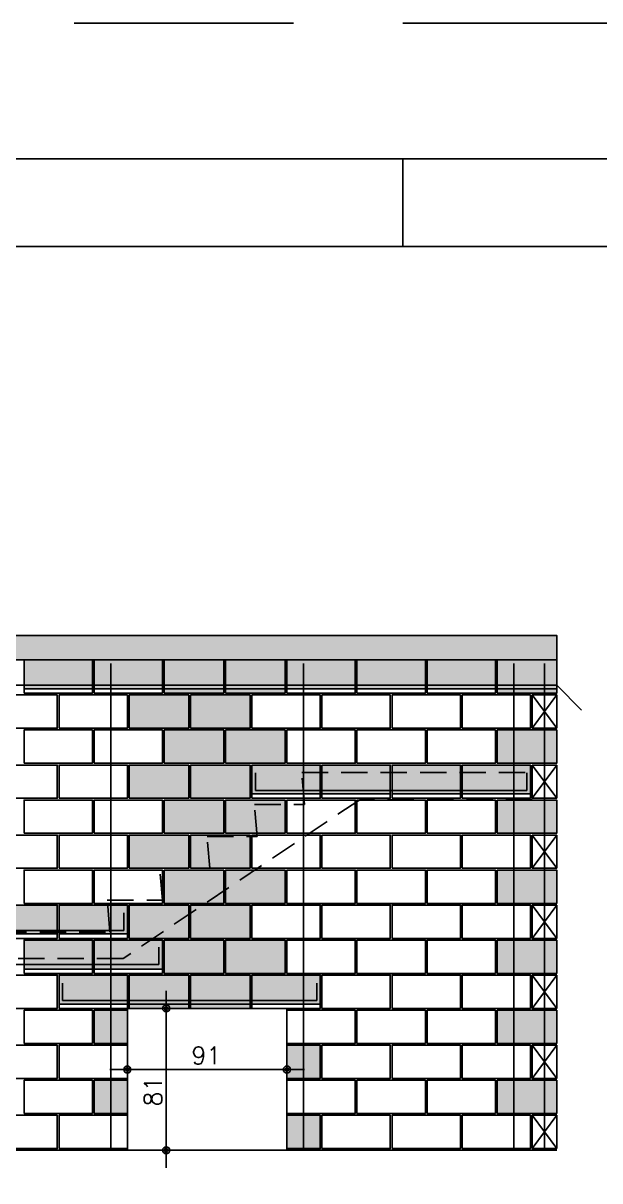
# Model space of a CAD drawing. Extents: x -1 to 122, y -1 to 61.
# Drawn here: x 43.65 to 50.23, y 47.83 to 61.05 of the extents above; entities that cross this region are included whole.
import ezdxf

# ---------------------------------------------------------------- set-up
doc = ezdxf.new("R2010")
doc.units = 0
doc.header["$MEASUREMENT"] = 0
doc.linetypes.add('ESTILO_TQS_0001', pattern=[0.45, 0.3, -0.15])
doc.linetypes.add('HIDDEN', pattern=[0.375, 0.25, -0.125])
doc.layers.get('0').update_dxf_attribs({"linetype": 'CONTINUOUS'})
doc.layers.get('Defpoints').update_dxf_attribs({"linetype": 'CONTINUOUS'})
for name, color, linetype in [('ARQ_FOLHA', 7, 'CONTINUOUS'), ('PENA_01', 1, 'CONTINUOUS'), ('PENA_02', 2, 'CONTINUOUS'), ('PENA_03', 3, 'CONTINUOUS'), ('PENA_05', 5, 'CONTINUOUS'), ('PENA_09', 254, 'CONTINUOUS'), ('PENA_11', 252, 'CONTINUOUS'), ('PENA_21', 100, 'CONTINUOUS'), ('PENA_23', 50, 'CONTINUOUS')]:
    doc.layers.add(name, color=color, linetype=linetype)
doc.styles.get("Standard").update_dxf_attribs({"font": 'ROMANS.SHX'})

# ---------------------------------------------------------------- blocks, each defined once
blk = doc.blocks.new('FOLHA A1+1 - 1102 X 594')
at = {"layer": 'ARQ_FOLHA', "color": 1}
blk.add_line((-718, 584), (-718, 594), dxfattribs=at)
for points in [[(-1189, 0), (0, 0), (0, 594), (-1189, 594)], [(-1164, 10), (-10, 10), (-10, 584), (-1164, 584)]]:
    blk.add_lwpolyline(points, close=True, dxfattribs=at)
at = {"layer": 'Defpoints', "color": 8, "linetype": 'HIDDEN', "ltscale": 100}
blk.add_lwpolyline([(-1208.5, 609.5), (-1208.5, -15.5), (19.5, -15.5), (19.5, 609.5)], close=True, dxfattribs=at)

msp = doc.modelspace()

# ---------------------------------------------------------------- linework, layer by layer
at = {"layer": 'PENA_01', "linetype": 'Continuous'}
for p, q in [((43.662, 53.449), (44.442, 53.449)), ((44.462, 53.449), (45.242, 53.449)), ((45.262, 53.449), (45.942, 53.449)), ((45.962, 53.449), (46.642, 53.449)), ((46.662, 53.449), (47.442, 53.449)), ((47.462, 53.449), (48.242, 53.449)), ((48.262, 53.449), (49.042, 53.449)), ((49.062, 53.449), (49.742, 53.449)), ((46.262, 52.249), (47.042, 52.249)), ((47.062, 52.249), (47.842, 52.249)), ((47.862, 52.249), (48.642, 52.249)), ((48.662, 52.249), (49.442, 52.249)), ((43.262, 50.649), (44.042, 50.649)), ((44.062, 50.649), (44.842, 50.649)), ((43.662, 50.249), (44.442, 50.249)), ((44.462, 50.249), (45.242, 50.249)), ((45.285, 47.979), (45.285, 49.999)), ((44.062, 49.849), (44.842, 49.849)), ((44.862, 49.849), (45.542, 49.849)), ((45.562, 49.849), (46.242, 49.849)), ((46.262, 49.849), (47.042, 49.849)), ((45.86, 49.799), (45.085, 49.799)), ((44.842, 48.989), (44.842, 49.301)), ((46.662, 48.989), (46.662, 49.301)), ((44.642, 49.101), (46.862, 49.101)), ((45.966, 48.179), (45.085, 48.179))]:
    msp.add_line(p, q, dxfattribs=at)
at = {"layer": 'PENA_01', "linetype": 'ESTILO_TQS_0001'}
msp.add_lwpolyline([(47.494, 52.183), (44.794, 50.369), (42.042, 50.369), (42.042, 50.669), (44.642, 50.669), (44.612, 51.034), (45.242, 51.034), (45.212, 51.399), (45.782, 51.399), (45.752, 51.764), (46.322, 51.764), (46.292, 52.129), (46.862, 52.129), (46.832, 52.494), (49.462, 52.494), (49.462, 52.183), (47.494, 52.183)], dxfattribs=at)
at = {"layer": 'PENA_01', "linetype": 'Continuous'}
msp.add_lwpolyline([(44.842, 48.179), (44.842, 49.799), (46.662, 49.799), (46.662, 48.179), (44.842, 48.179)], dxfattribs=at)
at = {"layer": 'PENA_02', "linetype": 'Continuous'}
for p, q in [((49.742, 53.379), (49.462, 53.379)), ((49.462, 53.379), (49.462, 52.999)), ((49.742, 52.999), (49.742, 53.379)), ((49.462, 52.999), (49.742, 52.999)), ((49.742, 52.579), (49.462, 52.579)), ((49.462, 52.579), (49.462, 52.199)), ((49.742, 52.199), (49.742, 52.579)), ((49.462, 52.199), (49.742, 52.199)), ((49.742, 51.779), (49.462, 51.779)), ((49.462, 51.779), (49.462, 51.399)), ((49.742, 51.399), (49.742, 51.779)), ((49.462, 51.399), (49.742, 51.399)), ((49.742, 50.979), (49.462, 50.979)), ((49.462, 50.979), (49.462, 50.599)), ((49.742, 50.599), (49.742, 50.979)), ((49.462, 50.599), (49.742, 50.599)), ((49.742, 50.179), (49.462, 50.179)), ((49.462, 50.179), (49.462, 49.799)), ((49.742, 49.799), (49.742, 50.179)), ((49.462, 49.799), (49.742, 49.799)), ((49.742, 49.379), (49.462, 49.379)), ((49.462, 49.379), (49.462, 48.999)), ((49.742, 48.999), (49.742, 49.379)), ((49.462, 48.999), (49.742, 48.999)), ((49.742, 48.579), (49.462, 48.579)), ((49.462, 48.579), (49.462, 48.199)), ((49.742, 48.199), (49.742, 48.579)), ((9.262, 48.179), (49.742, 48.179)), ((49.462, 48.199), (49.742, 48.199))]:
    msp.add_line(p, q, dxfattribs=at)
for points in [[(9.262, 54.059), (9.262, 53.779), (9.862, 53.779), (9.862, 52.599), (17.342, 52.599), (17.342, 53.779), (49.742, 53.779), (49.742, 54.059), (9.262, 54.059)], [(43.662, 53.399), (44.442, 53.399), (44.442, 53.779), (43.662, 53.779), (43.662, 53.399)], [(44.462, 53.399), (45.242, 53.399), (45.242, 53.779), (44.462, 53.779), (44.462, 53.399)], [(45.262, 53.399), (45.942, 53.399), (45.942, 53.779), (45.262, 53.779), (45.262, 53.399)], [(45.962, 53.399), (46.642, 53.399), (46.642, 53.779), (45.962, 53.779), (45.962, 53.399)], [(46.662, 53.399), (47.442, 53.399), (47.442, 53.779), (46.662, 53.779), (46.662, 53.399)], [(47.462, 53.399), (48.242, 53.399), (48.242, 53.779), (47.462, 53.779), (47.462, 53.399)], [(48.262, 53.399), (49.042, 53.399), (49.042, 53.779), (48.262, 53.779), (48.262, 53.399)], [(49.062, 53.399), (49.742, 53.399), (49.742, 53.779), (49.062, 53.779), (49.062, 53.399)], [(43.262, 52.999), (44.042, 52.999), (44.042, 53.379), (43.262, 53.379), (43.262, 52.999)], [(44.062, 52.999), (44.842, 52.999), (44.842, 53.379), (44.062, 53.379), (44.062, 52.999)], [(44.862, 52.999), (45.542, 52.999), (45.542, 53.379), (44.862, 53.379), (44.862, 52.999)], [(45.562, 52.999), (46.242, 52.999), (46.242, 53.379), (45.562, 53.379), (45.562, 52.999)], [(46.262, 52.999), (47.042, 52.999), (47.042, 53.379), (46.262, 53.379), (46.262, 52.999)], [(47.062, 52.999), (47.842, 52.999), (47.842, 53.379), (47.062, 53.379), (47.062, 52.999)], [(47.862, 52.999), (48.642, 52.999), (48.642, 53.379), (47.862, 53.379), (47.862, 52.999)], [(48.662, 52.999), (49.442, 52.999), (49.442, 53.379), (48.662, 53.379), (48.662, 52.999)], [(43.662, 52.599), (44.442, 52.599), (44.442, 52.979), (43.662, 52.979), (43.662, 52.599)], [(44.462, 52.599), (45.242, 52.599), (45.242, 52.979), (44.462, 52.979), (44.462, 52.599)], [(45.262, 52.599), (45.942, 52.599), (45.942, 52.979), (45.262, 52.979), (45.262, 52.599)], [(45.962, 52.599), (46.642, 52.599), (46.642, 52.979), (45.962, 52.979), (45.962, 52.599)], [(46.662, 52.599), (47.442, 52.599), (47.442, 52.979), (46.662, 52.979), (46.662, 52.599)], [(47.462, 52.599), (48.242, 52.599), (48.242, 52.979), (47.462, 52.979), (47.462, 52.599)], [(48.262, 52.599), (49.042, 52.599), (49.042, 52.979), (48.262, 52.979), (48.262, 52.599)], [(49.062, 52.599), (49.742, 52.599), (49.742, 52.979), (49.062, 52.979), (49.062, 52.599)], [(43.262, 52.199), (44.042, 52.199), (44.042, 52.579), (43.262, 52.579), (43.262, 52.199)], [(44.062, 52.199), (44.842, 52.199), (44.842, 52.579), (44.062, 52.579), (44.062, 52.199)], [(44.862, 52.199), (45.542, 52.199), (45.542, 52.579), (44.862, 52.579), (44.862, 52.199)], [(45.562, 52.199), (46.242, 52.199), (46.242, 52.579), (45.562, 52.579), (45.562, 52.199)], [(46.262, 52.199), (47.042, 52.199), (47.042, 52.579), (46.262, 52.579), (46.262, 52.199)], [(47.062, 52.199), (47.842, 52.199), (47.842, 52.579), (47.062, 52.579), (47.062, 52.199)], [(47.862, 52.199), (48.642, 52.199), (48.642, 52.579), (47.862, 52.579), (47.862, 52.199)], [(48.662, 52.199), (49.442, 52.199), (49.442, 52.579), (48.662, 52.579), (48.662, 52.199)], [(43.662, 51.799), (44.442, 51.799), (44.442, 52.179), (43.662, 52.179), (43.662, 51.799)], [(44.462, 51.799), (45.242, 51.799), (45.242, 52.179), (44.462, 52.179), (44.462, 51.799)], [(45.262, 51.799), (45.942, 51.799), (45.942, 52.179), (45.262, 52.179), (45.262, 51.799)], [(45.962, 51.799), (46.642, 51.799), (46.642, 52.179), (45.962, 52.179), (45.962, 51.799)], [(46.662, 51.799), (47.442, 51.799), (47.442, 52.179), (46.662, 52.179), (46.662, 51.799)], [(47.462, 51.799), (48.242, 51.799), (48.242, 52.179), (47.462, 52.179), (47.462, 51.799)], [(48.262, 51.799), (49.042, 51.799), (49.042, 52.179), (48.262, 52.179), (48.262, 51.799)], [(49.062, 51.799), (49.742, 51.799), (49.742, 52.179), (49.062, 52.179), (49.062, 51.799)], [(43.262, 51.399), (44.042, 51.399), (44.042, 51.779), (43.262, 51.779), (43.262, 51.399)], [(44.062, 51.399), (44.842, 51.399), (44.842, 51.779), (44.062, 51.779), (44.062, 51.399)], [(44.862, 51.399), (45.542, 51.399), (45.542, 51.779), (44.862, 51.779), (44.862, 51.399)], [(45.562, 51.399), (46.242, 51.399), (46.242, 51.779), (45.562, 51.779), (45.562, 51.399)], [(46.262, 51.399), (47.042, 51.399), (47.042, 51.779), (46.262, 51.779), (46.262, 51.399)], [(47.062, 51.399), (47.842, 51.399), (47.842, 51.779), (47.062, 51.779), (47.062, 51.399)], [(47.862, 51.399), (48.642, 51.399), (48.642, 51.779), (47.862, 51.779), (47.862, 51.399)], [(48.662, 51.399), (49.442, 51.399), (49.442, 51.779), (48.662, 51.779), (48.662, 51.399)], [(43.662, 50.999), (44.442, 50.999), (44.442, 51.379), (43.662, 51.379), (43.662, 50.999)], [(44.462, 50.999), (45.242, 50.999), (45.242, 51.379), (44.462, 51.379), (44.462, 50.999)], [(45.262, 50.999), (45.942, 50.999), (45.942, 51.379), (45.262, 51.379), (45.262, 50.999)], [(45.962, 50.999), (46.642, 50.999), (46.642, 51.379), (45.962, 51.379), (45.962, 50.999)], [(46.662, 50.999), (47.442, 50.999), (47.442, 51.379), (46.662, 51.379), (46.662, 50.999)], [(47.462, 50.999), (48.242, 50.999), (48.242, 51.379), (47.462, 51.379), (47.462, 50.999)], [(48.262, 50.999), (49.042, 50.999), (49.042, 51.379), (48.262, 51.379), (48.262, 50.999)], [(49.062, 50.999), (49.742, 50.999), (49.742, 51.379), (49.062, 51.379), (49.062, 50.999)], [(43.262, 50.599), (44.042, 50.599), (44.042, 50.979), (43.262, 50.979), (43.262, 50.599)], [(44.062, 50.599), (44.842, 50.599), (44.842, 50.979), (44.062, 50.979), (44.062, 50.599)], [(44.862, 50.599), (45.542, 50.599), (45.542, 50.979), (44.862, 50.979), (44.862, 50.599)], [(45.562, 50.599), (46.242, 50.599), (46.242, 50.979), (45.562, 50.979), (45.562, 50.599)], [(46.262, 50.599), (47.042, 50.599), (47.042, 50.979), (46.262, 50.979), (46.262, 50.599)], [(47.062, 50.599), (47.842, 50.599), (47.842, 50.979), (47.062, 50.979), (47.062, 50.599)], [(47.862, 50.599), (48.642, 50.599), (48.642, 50.979), (47.862, 50.979), (47.862, 50.599)], [(48.662, 50.599), (49.442, 50.599), (49.442, 50.979), (48.662, 50.979), (48.662, 50.599)], [(43.662, 50.199), (44.442, 50.199), (44.442, 50.579), (43.662, 50.579), (43.662, 50.199)], [(44.462, 50.199), (45.242, 50.199), (45.242, 50.579), (44.462, 50.579), (44.462, 50.199)], [(45.262, 50.199), (45.942, 50.199), (45.942, 50.579), (45.262, 50.579), (45.262, 50.199)], [(45.962, 50.199), (46.642, 50.199), (46.642, 50.579), (45.962, 50.579), (45.962, 50.199)], [(46.662, 50.199), (47.442, 50.199), (47.442, 50.579), (46.662, 50.579), (46.662, 50.199)], [(47.462, 50.199), (48.242, 50.199), (48.242, 50.579), (47.462, 50.579), (47.462, 50.199)], [(48.262, 50.199), (49.042, 50.199), (49.042, 50.579), (48.262, 50.579), (48.262, 50.199)], [(49.062, 50.199), (49.742, 50.199), (49.742, 50.579), (49.062, 50.579), (49.062, 50.199)], [(43.262, 49.799), (44.042, 49.799), (44.042, 50.179), (43.262, 50.179), (43.262, 49.799)], [(44.062, 49.799), (44.842, 49.799), (44.842, 50.179), (44.062, 50.179), (44.062, 49.799)], [(44.862, 49.799), (45.542, 49.799), (45.542, 50.179), (44.862, 50.179), (44.862, 49.799)], [(45.562, 49.799), (46.242, 49.799), (46.242, 50.179), (45.562, 50.179), (45.562, 49.799)], [(46.262, 49.799), (47.042, 49.799), (47.042, 50.179), (46.262, 50.179), (46.262, 49.799)], [(47.062, 49.799), (47.842, 49.799), (47.842, 50.179), (47.062, 50.179), (47.062, 49.799)], [(47.862, 49.799), (48.642, 49.799), (48.642, 50.179), (47.862, 50.179), (47.862, 49.799)], [(48.662, 49.799), (49.442, 49.799), (49.442, 50.179), (48.662, 50.179), (48.662, 49.799)], [(43.662, 49.399), (44.442, 49.399), (44.442, 49.779), (43.662, 49.779), (43.662, 49.399)], [(44.462, 49.399), (44.842, 49.399), (44.842, 49.779), (44.462, 49.779), (44.462, 49.399)], [(46.662, 49.399), (47.442, 49.399), (47.442, 49.779), (46.662, 49.779), (46.662, 49.399)], [(47.462, 49.399), (48.242, 49.399), (48.242, 49.779), (47.462, 49.779), (47.462, 49.399)], [(48.262, 49.399), (49.042, 49.399), (49.042, 49.779), (48.262, 49.779), (48.262, 49.399)], [(49.062, 49.399), (49.742, 49.399), (49.742, 49.779), (49.062, 49.779), (49.062, 49.399)], [(43.262, 48.999), (44.042, 48.999), (44.042, 49.379), (43.262, 49.379), (43.262, 48.999)], [(44.062, 48.999), (44.842, 48.999), (44.842, 49.379), (44.062, 49.379), (44.062, 48.999)], [(46.662, 48.999), (47.042, 48.999), (47.042, 49.379), (46.662, 49.379), (46.662, 48.999)], [(47.062, 48.999), (47.842, 48.999), (47.842, 49.379), (47.062, 49.379), (47.062, 48.999)], [(47.862, 48.999), (48.642, 48.999), (48.642, 49.379), (47.862, 49.379), (47.862, 48.999)], [(48.662, 48.999), (49.442, 48.999), (49.442, 49.379), (48.662, 49.379), (48.662, 48.999)], [(43.662, 48.599), (44.442, 48.599), (44.442, 48.979), (43.662, 48.979), (43.662, 48.599)], [(44.462, 48.599), (44.842, 48.599), (44.842, 48.979), (44.462, 48.979), (44.462, 48.599)], [(46.662, 48.599), (47.442, 48.599), (47.442, 48.979), (46.662, 48.979), (46.662, 48.599)], [(47.462, 48.599), (48.242, 48.599), (48.242, 48.979), (47.462, 48.979), (47.462, 48.599)], [(48.262, 48.599), (49.042, 48.599), (49.042, 48.979), (48.262, 48.979), (48.262, 48.599)], [(49.062, 48.599), (49.742, 48.599), (49.742, 48.979), (49.062, 48.979), (49.062, 48.599)], [(43.262, 48.199), (44.042, 48.199), (44.042, 48.579), (43.262, 48.579), (43.262, 48.199)], [(44.062, 48.199), (44.842, 48.199), (44.842, 48.579), (44.062, 48.579), (44.062, 48.199)], [(46.662, 48.199), (47.042, 48.199), (47.042, 48.579), (46.662, 48.579), (46.662, 48.199)], [(47.062, 48.199), (47.842, 48.199), (47.842, 48.579), (47.062, 48.579), (47.062, 48.199)], [(47.862, 48.199), (48.642, 48.199), (48.642, 48.579), (47.862, 48.579), (47.862, 48.199)], [(48.662, 48.199), (49.442, 48.199), (49.442, 48.579), (48.662, 48.579), (48.662, 48.199)]]:
    msp.add_lwpolyline(points, dxfattribs=at)
for centre, radius in [((45.285, 49.799), 0.04), ((45.285, 49.799), 0.02), ((44.842, 49.101), 0.04), ((44.842, 49.101), 0.02), ((46.662, 49.101), 0.04), ((46.662, 49.101), 0.02), ((45.285, 48.179), 0.04), ((45.285, 48.179), 0.02)]:
    msp.add_circle(centre, radius, dxfattribs=at)
at = {"layer": 'PENA_03', "linetype": 'Continuous'}
for p, q in [((49.462, 52.999), (49.742, 53.379)), ((49.742, 52.999), (49.462, 53.379)), ((49.462, 52.199), (49.742, 52.579)), ((49.742, 52.199), (49.462, 52.579)), ((49.462, 51.399), (49.742, 51.779)), ((49.742, 51.399), (49.462, 51.779)), ((49.462, 50.599), (49.742, 50.979)), ((49.742, 50.599), (49.462, 50.979)), ((49.462, 49.799), (49.742, 50.179)), ((49.742, 49.799), (49.462, 50.179)), ((46.06, 49.799), (46.06, 49.799)), ((49.462, 48.999), (49.742, 49.379)), ((49.742, 48.999), (49.462, 49.379)), ((44.842, 48.789), (44.842, 48.789)), ((46.662, 48.789), (46.662, 48.789)), ((49.462, 48.199), (49.742, 48.579)), ((49.742, 48.199), (49.462, 48.579)), ((46.166, 48.179), (46.166, 48.179))]:
    msp.add_line(p, q, dxfattribs=at)
at = {"layer": 'PENA_05', "linetype": 'Continuous'}
for p, q in [((49.742, 53.489), (32.939, 53.489)), ((50.025, 53.207), (49.742, 53.489)), ((46.302, 52.489), (46.302, 52.289)), ((49.402, 52.289), (49.402, 52.489)), ((46.302, 52.289), (49.402, 52.289)), ((44.802, 50.689), (44.802, 50.889)), ((41.402, 50.689), (44.802, 50.689)), ((45.202, 50.299), (45.202, 50.499)), ((41.802, 50.299), (45.202, 50.299)), ((44.102, 50.089), (44.102, 49.889)), ((47.002, 49.889), (47.002, 50.089)), ((44.102, 49.889), (47.002, 49.889))]:
    msp.add_line(p, q, dxfattribs=at)
for points in [[(44.652, 53.739), (44.652, 48.179)], [(46.852, 53.739), (46.852, 48.179)], [(49.252, 53.739), (49.252, 48.179)], [(49.602, 53.739), (49.602, 48.179)]]:
    msp.add_lwpolyline(points, dxfattribs=at)
at = {"layer": 'PENA_09', "linetype": 'Continuous'}
for points in [[(43.662, 53.449), (44.442, 53.449), (44.442, 53.779), (43.662, 53.779), (43.662, 53.449)], [(44.462, 53.449), (45.242, 53.449), (45.242, 53.779), (44.462, 53.779), (44.462, 53.449)], [(45.262, 53.449), (45.942, 53.449), (45.942, 53.779), (45.262, 53.779), (45.262, 53.449)], [(45.962, 53.449), (46.642, 53.449), (46.642, 53.779), (45.962, 53.779), (45.962, 53.449)], [(46.662, 53.449), (47.442, 53.449), (47.442, 53.779), (46.662, 53.779), (46.662, 53.449)], [(47.462, 53.449), (48.242, 53.449), (48.242, 53.779), (47.462, 53.779), (47.462, 53.449)], [(48.262, 53.449), (49.042, 53.449), (49.042, 53.779), (48.262, 53.779), (48.262, 53.449)], [(49.062, 53.449), (49.742, 53.449), (49.742, 53.779), (49.062, 53.779), (49.062, 53.449)], [(46.262, 52.249), (47.042, 52.249), (47.042, 52.579), (46.262, 52.579), (46.262, 52.249)], [(47.062, 52.249), (47.842, 52.249), (47.842, 52.579), (47.062, 52.579), (47.062, 52.249)], [(47.862, 52.249), (48.642, 52.249), (48.642, 52.579), (47.862, 52.579), (47.862, 52.249)], [(48.662, 52.249), (49.442, 52.249), (49.442, 52.579), (48.662, 52.579), (48.662, 52.249)], [(43.262, 50.649), (44.042, 50.649), (44.042, 50.979), (43.262, 50.979), (43.262, 50.649)], [(44.062, 50.649), (44.842, 50.649), (44.842, 50.979), (44.062, 50.979), (44.062, 50.649)], [(43.662, 50.249), (44.442, 50.249), (44.442, 50.579), (43.662, 50.579), (43.662, 50.249)], [(44.462, 50.249), (45.242, 50.249), (45.242, 50.579), (44.462, 50.579), (44.462, 50.249)], [(44.062, 49.849), (44.842, 49.849), (44.842, 50.179), (44.062, 50.179), (44.062, 49.849)], [(44.862, 49.849), (45.542, 49.849), (45.542, 50.179), (44.862, 50.179), (44.862, 49.849)], [(45.562, 49.849), (46.242, 49.849), (46.242, 50.179), (45.562, 50.179), (45.562, 49.849)], [(46.262, 49.849), (47.042, 49.849), (47.042, 50.179), (46.262, 50.179), (46.262, 49.849)]]:
    msp.add_lwpolyline(points, dxfattribs=at)
for points in [[(43.662, 53.449), (44.442, 53.449), (44.442, 53.779)], [(43.662, 53.449), (44.442, 53.779), (43.662, 53.779)], [(43.662, 53.449), (43.662, 53.779), (43.662, 53.449)], [(44.462, 53.449), (45.242, 53.449), (45.242, 53.779)], [(44.462, 53.449), (45.242, 53.779), (44.462, 53.779)], [(44.462, 53.449), (44.462, 53.779), (44.462, 53.449)], [(45.262, 53.449), (45.942, 53.449), (45.942, 53.779)], [(45.262, 53.449), (45.942, 53.779), (45.262, 53.779)], [(45.262, 53.449), (45.262, 53.779), (45.262, 53.449)], [(45.962, 53.449), (46.642, 53.449), (46.642, 53.779)], [(45.962, 53.449), (46.642, 53.779), (45.962, 53.779)], [(45.962, 53.449), (45.962, 53.779), (45.962, 53.449)], [(46.662, 53.449), (47.442, 53.449), (47.442, 53.779)], [(46.662, 53.449), (47.442, 53.779), (46.662, 53.779)], [(46.662, 53.449), (46.662, 53.779), (46.662, 53.449)], [(47.462, 53.449), (48.242, 53.449), (48.242, 53.779)], [(47.462, 53.449), (48.242, 53.779), (47.462, 53.779)], [(47.462, 53.449), (47.462, 53.779), (47.462, 53.449)], [(48.262, 53.449), (49.042, 53.449), (49.042, 53.779)], [(48.262, 53.449), (49.042, 53.779), (48.262, 53.779)], [(48.262, 53.449), (48.262, 53.779), (48.262, 53.449)], [(49.062, 53.449), (49.742, 53.449), (49.742, 53.779)], [(49.062, 53.449), (49.742, 53.779), (49.062, 53.779)], [(49.062, 53.449), (49.062, 53.779), (49.062, 53.449)], [(46.262, 52.249), (47.042, 52.249), (47.042, 52.579)], [(46.262, 52.249), (47.042, 52.579), (46.262, 52.579)], [(46.262, 52.249), (46.262, 52.579), (46.262, 52.249)], [(47.062, 52.249), (47.842, 52.249), (47.842, 52.579)], [(47.062, 52.249), (47.842, 52.579), (47.062, 52.579)], [(47.062, 52.249), (47.062, 52.579), (47.062, 52.249)], [(47.862, 52.249), (48.642, 52.249), (48.642, 52.579)], [(47.862, 52.249), (48.642, 52.579), (47.862, 52.579)], [(47.862, 52.249), (47.862, 52.579), (47.862, 52.249)], [(48.662, 52.249), (49.442, 52.249), (49.442, 52.579)], [(48.662, 52.249), (49.442, 52.579), (48.662, 52.579)], [(48.662, 52.249), (48.662, 52.579), (48.662, 52.249)], [(43.262, 50.649), (44.042, 50.649), (44.042, 50.979)], [(43.262, 50.649), (44.042, 50.979), (43.262, 50.979)], [(44.062, 50.649), (44.842, 50.649), (44.842, 50.979)], [(44.062, 50.649), (44.842, 50.979), (44.062, 50.979)], [(44.062, 50.649), (44.062, 50.979), (44.062, 50.649)], [(43.662, 50.249), (44.442, 50.249), (44.442, 50.579)], [(43.662, 50.249), (44.442, 50.579), (43.662, 50.579)], [(43.662, 50.249), (43.662, 50.579), (43.662, 50.249)], [(44.462, 50.249), (45.242, 50.249), (45.242, 50.579)], [(44.462, 50.249), (45.242, 50.579), (44.462, 50.579)], [(44.462, 50.249), (44.462, 50.579), (44.462, 50.249)], [(44.062, 49.849), (44.842, 49.849), (44.842, 50.179)], [(44.062, 49.849), (44.842, 50.179), (44.062, 50.179)], [(44.062, 49.849), (44.062, 50.179), (44.062, 49.849)], [(44.862, 49.849), (45.542, 49.849), (45.542, 50.179)], [(44.862, 49.849), (45.542, 50.179), (44.862, 50.179)], [(44.862, 49.849), (44.862, 50.179), (44.862, 49.849)], [(45.562, 49.849), (46.242, 49.849), (46.242, 50.179)], [(45.562, 49.849), (46.242, 50.179), (45.562, 50.179)], [(45.562, 49.849), (45.562, 50.179), (45.562, 49.849)], [(46.262, 49.849), (47.042, 49.849), (47.042, 50.179)], [(46.262, 49.849), (47.042, 50.179), (46.262, 50.179)], [(46.262, 49.849), (46.262, 50.179), (46.262, 49.849)]]:
    msp.add_solid(points, dxfattribs=at)
at = {"layer": 'PENA_11', "linetype": 'Continuous'}
for points in [[(49.742, 54.059), (9.262, 54.059), (9.262, 53.779)], [(49.742, 54.059), (9.262, 53.779), (9.862, 53.779)], [(49.742, 54.059), (9.862, 53.779), (17.342, 53.779)], [(49.742, 54.059), (17.342, 53.779), (49.742, 53.779)]]:
    msp.add_solid(points, dxfattribs=at)
at = {"layer": 'PENA_21', "linetype": 'Continuous'}
for points in [[(45.262, 53.399), (45.942, 53.399), (45.942, 53.449), (45.262, 53.449), (45.262, 53.399)], [(45.962, 53.399), (46.642, 53.399), (46.642, 53.449), (45.962, 53.449), (45.962, 53.399)], [(49.062, 53.399), (49.742, 53.399), (49.742, 53.449), (49.062, 53.449), (49.062, 53.399)], [(44.862, 52.999), (45.542, 52.999), (45.542, 53.379), (44.862, 53.379), (44.862, 52.999)], [(45.562, 52.999), (46.242, 52.999), (46.242, 53.379), (45.562, 53.379), (45.562, 52.999)], [(45.262, 52.599), (45.942, 52.599), (45.942, 52.979), (45.262, 52.979), (45.262, 52.599)], [(45.962, 52.599), (46.642, 52.599), (46.642, 52.979), (45.962, 52.979), (45.962, 52.599)], [(49.062, 52.599), (49.742, 52.599), (49.742, 52.979), (49.062, 52.979), (49.062, 52.599)], [(44.862, 52.199), (45.542, 52.199), (45.542, 52.579), (44.862, 52.579), (44.862, 52.199)], [(45.562, 52.199), (46.242, 52.199), (46.242, 52.579), (45.562, 52.579), (45.562, 52.199)], [(45.262, 51.799), (45.942, 51.799), (45.942, 52.179), (45.262, 52.179), (45.262, 51.799)], [(45.962, 51.799), (46.642, 51.799), (46.642, 52.179), (45.962, 52.179), (45.962, 51.799)], [(49.062, 51.799), (49.742, 51.799), (49.742, 52.179), (49.062, 52.179), (49.062, 51.799)], [(44.862, 51.399), (45.542, 51.399), (45.542, 51.779), (44.862, 51.779), (44.862, 51.399)], [(45.562, 51.399), (46.242, 51.399), (46.242, 51.779), (45.562, 51.779), (45.562, 51.399)], [(45.262, 50.999), (45.942, 50.999), (45.942, 51.379), (45.262, 51.379), (45.262, 50.999)], [(45.962, 50.999), (46.642, 50.999), (46.642, 51.379), (45.962, 51.379), (45.962, 50.999)], [(49.062, 50.999), (49.742, 50.999), (49.742, 51.379), (49.062, 51.379), (49.062, 50.999)], [(44.862, 50.599), (45.542, 50.599), (45.542, 50.979), (44.862, 50.979), (44.862, 50.599)], [(45.562, 50.599), (46.242, 50.599), (46.242, 50.979), (45.562, 50.979), (45.562, 50.599)], [(45.262, 50.199), (45.942, 50.199), (45.942, 50.579), (45.262, 50.579), (45.262, 50.199)], [(45.962, 50.199), (46.642, 50.199), (46.642, 50.579), (45.962, 50.579), (45.962, 50.199)], [(49.062, 50.199), (49.742, 50.199), (49.742, 50.579), (49.062, 50.579), (49.062, 50.199)], [(44.862, 49.799), (45.542, 49.799), (45.542, 49.849), (44.862, 49.849), (44.862, 49.799)], [(45.562, 49.799), (46.242, 49.799), (46.242, 49.849), (45.562, 49.849), (45.562, 49.799)], [(49.062, 49.399), (49.742, 49.399), (49.742, 49.779), (49.062, 49.779), (49.062, 49.399)], [(49.062, 48.599), (49.742, 48.599), (49.742, 48.979), (49.062, 48.979), (49.062, 48.599)]]:
    msp.add_lwpolyline(points, dxfattribs=at)
for points in [[(45.262, 53.399), (45.942, 53.399), (45.942, 53.449)], [(45.262, 53.399), (45.942, 53.449), (45.262, 53.449)], [(45.262, 53.399), (45.262, 53.449), (45.262, 53.399)], [(45.962, 53.399), (46.642, 53.399), (46.642, 53.449)], [(45.962, 53.399), (46.642, 53.449), (45.962, 53.449)], [(45.962, 53.399), (45.962, 53.449), (45.962, 53.399)], [(49.062, 53.399), (49.742, 53.399), (49.742, 53.449)], [(49.062, 53.399), (49.742, 53.449), (49.062, 53.449)], [(49.062, 53.399), (49.062, 53.449), (49.062, 53.399)], [(44.862, 52.999), (45.542, 52.999), (45.542, 53.379)], [(44.862, 52.999), (45.542, 53.379), (44.862, 53.379)], [(44.862, 52.999), (44.862, 53.379), (44.862, 52.999)], [(45.562, 52.999), (46.242, 52.999), (46.242, 53.379)], [(45.562, 52.999), (46.242, 53.379), (45.562, 53.379)], [(45.562, 52.999), (45.562, 53.379), (45.562, 52.999)], [(45.262, 52.599), (45.942, 52.599), (45.942, 52.979)], [(45.262, 52.599), (45.942, 52.979), (45.262, 52.979)], [(45.262, 52.599), (45.262, 52.979), (45.262, 52.599)], [(45.962, 52.599), (46.642, 52.599), (46.642, 52.979)], [(45.962, 52.599), (46.642, 52.979), (45.962, 52.979)], [(45.962, 52.599), (45.962, 52.979), (45.962, 52.599)], [(49.062, 52.599), (49.742, 52.599), (49.742, 52.979)], [(49.062, 52.599), (49.742, 52.979), (49.062, 52.979)], [(49.062, 52.599), (49.062, 52.979), (49.062, 52.599)], [(44.862, 52.199), (45.542, 52.199), (45.542, 52.579)], [(44.862, 52.199), (45.542, 52.579), (44.862, 52.579)], [(44.862, 52.199), (44.862, 52.579), (44.862, 52.199)], [(45.562, 52.199), (46.242, 52.199), (46.242, 52.579)], [(45.562, 52.199), (46.242, 52.579), (45.562, 52.579)], [(45.562, 52.199), (45.562, 52.579), (45.562, 52.199)], [(45.262, 51.799), (45.942, 51.799), (45.942, 52.179)], [(45.262, 51.799), (45.942, 52.179), (45.262, 52.179)], [(45.262, 51.799), (45.262, 52.179), (45.262, 51.799)], [(45.962, 51.799), (46.642, 51.799), (46.642, 52.179)], [(45.962, 51.799), (46.642, 52.179), (45.962, 52.179)], [(45.962, 51.799), (45.962, 52.179), (45.962, 51.799)], [(49.062, 51.799), (49.742, 51.799), (49.742, 52.179)], [(49.062, 51.799), (49.742, 52.179), (49.062, 52.179)], [(49.062, 51.799), (49.062, 52.179), (49.062, 51.799)], [(44.862, 51.399), (45.542, 51.399), (45.542, 51.779)], [(44.862, 51.399), (45.542, 51.779), (44.862, 51.779)], [(44.862, 51.399), (44.862, 51.779), (44.862, 51.399)], [(45.562, 51.399), (46.242, 51.399), (46.242, 51.779)], [(45.562, 51.399), (46.242, 51.779), (45.562, 51.779)], [(45.562, 51.399), (45.562, 51.779), (45.562, 51.399)], [(45.262, 50.999), (45.942, 50.999), (45.942, 51.379)], [(45.262, 50.999), (45.942, 51.379), (45.262, 51.379)], [(45.262, 50.999), (45.262, 51.379), (45.262, 50.999)], [(45.962, 50.999), (46.642, 50.999), (46.642, 51.379)], [(45.962, 50.999), (46.642, 51.379), (45.962, 51.379)], [(45.962, 50.999), (45.962, 51.379), (45.962, 50.999)], [(49.062, 50.999), (49.742, 50.999), (49.742, 51.379)], [(49.062, 50.999), (49.742, 51.379), (49.062, 51.379)], [(49.062, 50.999), (49.062, 51.379), (49.062, 50.999)], [(44.862, 50.599), (45.542, 50.599), (45.542, 50.979)], [(44.862, 50.599), (45.542, 50.979), (44.862, 50.979)], [(44.862, 50.599), (44.862, 50.979), (44.862, 50.599)], [(45.562, 50.599), (46.242, 50.599), (46.242, 50.979)], [(45.562, 50.599), (46.242, 50.979), (45.562, 50.979)], [(45.562, 50.599), (45.562, 50.979), (45.562, 50.599)], [(45.262, 50.199), (45.942, 50.199), (45.942, 50.579)], [(45.262, 50.199), (45.942, 50.579), (45.262, 50.579)], [(45.262, 50.199), (45.262, 50.579), (45.262, 50.199)], [(45.962, 50.199), (46.642, 50.199), (46.642, 50.579)], [(45.962, 50.199), (46.642, 50.579), (45.962, 50.579)], [(45.962, 50.199), (45.962, 50.579), (45.962, 50.199)], [(49.062, 50.199), (49.742, 50.199), (49.742, 50.579)], [(49.062, 50.199), (49.742, 50.579), (49.062, 50.579)], [(49.062, 50.199), (49.062, 50.579), (49.062, 50.199)], [(44.862, 49.799), (45.542, 49.799), (45.542, 49.849)], [(44.862, 49.799), (45.542, 49.849), (44.862, 49.849)], [(44.862, 49.799), (44.862, 49.849), (44.862, 49.799)], [(45.562, 49.799), (46.242, 49.799), (46.242, 49.849)], [(45.562, 49.799), (46.242, 49.849), (45.562, 49.849)], [(45.562, 49.799), (45.562, 49.849), (45.562, 49.799)], [(49.062, 49.399), (49.742, 49.399), (49.742, 49.779)], [(49.062, 49.399), (49.742, 49.779), (49.062, 49.779)], [(49.062, 49.399), (49.062, 49.779), (49.062, 49.399)], [(49.062, 48.599), (49.742, 48.599), (49.742, 48.979)], [(49.062, 48.599), (49.742, 48.979), (49.062, 48.979)], [(49.062, 48.599), (49.062, 48.979), (49.062, 48.599)]]:
    msp.add_solid(points, dxfattribs=at)
at = {"layer": 'PENA_23', "linetype": 'Continuous'}
for points in [[(44.462, 49.399), (44.842, 49.399), (44.842, 49.779), (44.462, 49.779), (44.462, 49.399)], [(46.662, 48.999), (47.042, 48.999), (47.042, 49.379), (46.662, 49.379), (46.662, 48.999)], [(44.462, 48.599), (44.842, 48.599), (44.842, 48.979), (44.462, 48.979), (44.462, 48.599)], [(46.662, 48.199), (47.042, 48.199), (47.042, 48.579), (46.662, 48.579), (46.662, 48.199)]]:
    msp.add_lwpolyline(points, dxfattribs=at)
for points in [[(44.462, 49.399), (44.842, 49.399), (44.842, 49.779)], [(44.462, 49.399), (44.842, 49.779), (44.462, 49.779)], [(44.462, 49.399), (44.462, 49.779), (44.462, 49.399)], [(46.662, 48.999), (47.042, 48.999), (47.042, 49.379)], [(46.662, 48.999), (47.042, 49.379), (46.662, 49.379)], [(46.662, 48.999), (46.662, 49.379), (46.662, 48.999)], [(44.462, 48.599), (44.842, 48.599), (44.842, 48.979)], [(44.462, 48.599), (44.842, 48.979), (44.462, 48.979)], [(44.462, 48.599), (44.462, 48.979), (44.462, 48.599)], [(46.662, 48.199), (47.042, 48.199), (47.042, 48.579)], [(46.662, 48.199), (47.042, 48.579), (46.662, 48.579)], [(46.662, 48.199), (46.662, 48.579), (46.662, 48.199)]]:
    msp.add_solid(points, dxfattribs=at)

# ---------------------------------------------------------------- block references
at = {"xscale": 0.09999999999999938, "yscale": 0.09999999999999938, "zscale": 0.09999999999999938}
msp.add_blockref('FOLHA A1+1 - 1102 X 594', (119.786, 0.102), dxfattribs=at)

# ---------------------------------------------------------------- texts
at = {"layer": 'PENA_03', "linetype": 'Continuous'}
msp.add_text('91', height=0.2, dxfattribs=at).set_placement((45.572, 49.161))
msp.add_text('81', height=0.2, rotation=90, dxfattribs=at).set_placement((45.235, 48.679))

doc.saveas('drawing.dxf')
